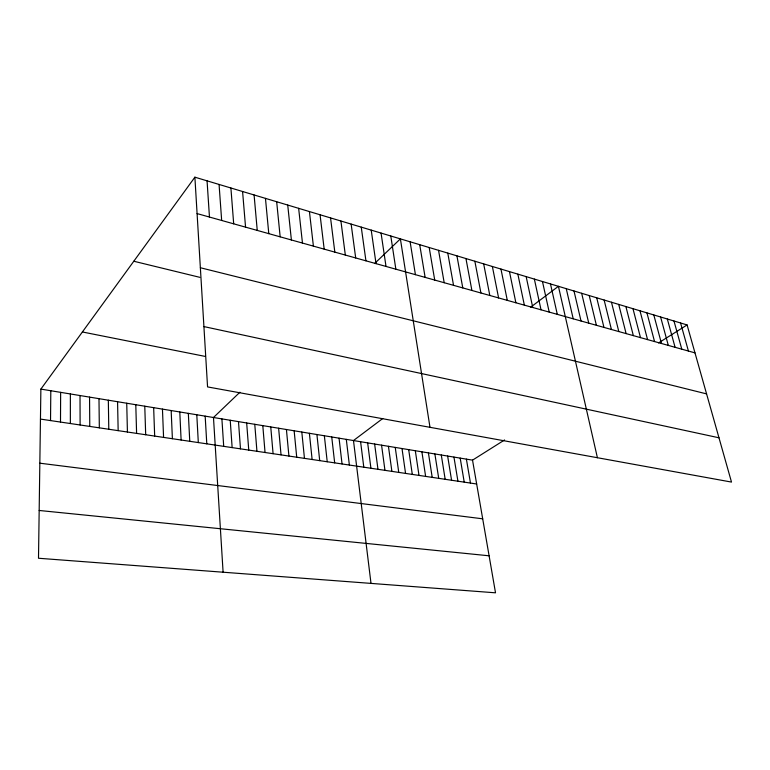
<?xml version="1.0" encoding="UTF-8"?>
<svg xmlns="http://www.w3.org/2000/svg" width="770" height="770" viewBox="0 0 770 770"><rect width="100%" height="100%" fill="white"/><g stroke="black" fill="none" stroke-linecap="round" stroke-linejoin="round"><path stroke-width="1.16" d="M70.359 423.529L70.378 393.951M60.493 422.066L60.647 392.353M50.531 420.584L50.81 390.727M194.887 177.187L207.563 386.915L731.5 482.078L687.09 324.94L194.887 177.187L40.877 389.1L38.5 558.25L495.514 592.813L472.53 460.142L504.562 439.959M239.932 392.209L213.473 417.504L223.098 572.206M374.595 263.533L400.39 238.873L429.987 427.321M382.757 418.505L353.478 440.546L371.005 583.4M530.694 307.172L558.414 286.315L597.404 457.726M658.562 342.919L687.09 324.94M39.174 510.472L489.094 555.796M39.838 463.194L482.694 518.816M40.454 419.082L476.659 483.993M40.877 389.1L472.53 460.142M82.39 331.976L205.494 356.472M203.925 326.586L718.988 437.793M133.797 261.242L199.825 277.335M200.364 267.739L706.581 393.894M197.091 213.588L694.983 352.872M680.574 322.986L688.418 351.033M673.981 321.003L681.787 349.176M667.33 319.011L675.088 347.308M660.602 316.99L668.312 345.412M653.807 314.949L661.469 343.497M646.935 312.889L654.548 341.562M639.995 310.801L647.56 339.599M632.979 308.693L640.486 337.626M625.885 306.566L633.344 335.624M618.714 304.41L626.116 333.603M611.467 302.235L618.81 331.562M604.132 300.04L611.418 329.493M596.721 297.817L603.95 327.404M589.233 295.565L596.394 325.286M581.658 293.293L588.752 323.15M573.997 290.993L581.023 320.994M566.248 288.663L573.207 318.799M550.483 283.938L557.297 314.353M542.465 281.531L549.212 312.091M534.361 279.096L541.021 309.8M526.16 276.632L532.744 307.48M517.854 274.139L524.36 305.141M509.461 271.618L515.881 302.764M500.962 269.067L507.295 300.367M492.367 266.487L498.604 297.932M483.666 263.879L489.816 295.478M474.859 261.232L480.913 292.985M465.946 258.556L471.904 290.463M456.928 255.852L462.78 287.913M447.793 253.109L453.54 285.333M438.544 250.327L444.194 282.715M466.389 459.122L470.47 483.069M429.188 247.517L434.723 280.068M460.191 458.111L464.223 482.136M419.708 244.677L425.136 277.383M453.944 457.082L457.929 481.202M447.639 456.042L451.576 480.259M410.112 241.799L415.425 274.669M441.287 454.993L445.175 479.306M434.877 453.944L438.717 478.343M428.409 452.875L432.201 477.371M390.794 235.995L395.857 269.192M421.893 451.807L425.627 476.399M415.319 450.719L418.995 475.408M381.063 233.079L386.011 266.439M408.687 449.632L412.306 474.416M371.217 230.115L376.03 263.648M401.998 448.525L405.559 473.406M395.241 447.418L398.754 472.395M361.245 227.121L365.933 260.818M388.436 446.302L391.892 471.375M381.564 445.166L384.962 470.345M351.149 224.089L355.692 257.96M374.634 444.03L377.964 469.305M340.918 221.019L345.326 255.062M367.646 442.875L370.919 468.256M360.591 441.72L363.796 467.197M330.551 217.91L334.825 252.117M320.06 214.763L324.18 249.143M346.298 439.362L349.368 465.051M339.05 438.168L342.053 463.964M309.425 211.567L313.4 246.131M331.735 436.965L334.671 462.866M324.353 435.753L327.221 461.75M298.644 208.333L302.466 243.07M316.913 434.53L319.704 460.633M287.73 205.061L291.387 239.97M309.396 433.289L312.119 459.507M301.811 432.037L304.458 458.362M276.671 201.74L280.164 236.833M294.15 430.776L296.719 457.216M265.458 198.371L268.788 233.647M286.421 429.506L288.914 456.052M278.625 428.226L281.04 454.878M254.09 194.964L257.247 230.423M270.751 426.927L273.081 453.694M262.801 425.618L265.044 452.5M242.579 191.499L245.553 227.15M254.774 424.299L256.939 451.297M230.904 187.995L233.685 223.829M246.669 422.961L248.749 450.075M238.488 421.623L240.481 448.843M219.065 184.444L221.664 220.461M230.23 420.256L232.136 447.601M207.063 180.844L209.459 217.053M221.895 418.89L223.704 446.35M205.167 416.137L206.793 443.838M196.793 414.761L198.314 442.577M188.332 413.365L189.757 441.297M179.785 411.96L181.114 440.017M171.161 410.535L172.393 438.717M162.451 409.101L163.577 437.399M153.653 407.657L154.674 436.08M144.77 406.194L145.684 434.742M135.79 404.722L136.598 433.385M126.732 403.23L127.425 432.028M117.569 401.719L118.157 430.642M108.329 400.198L108.791 429.256M98.984 398.658L99.33 427.841M89.551 397.108L89.772 426.426M80.013 395.539L80.118 424.982"/></g></svg>
